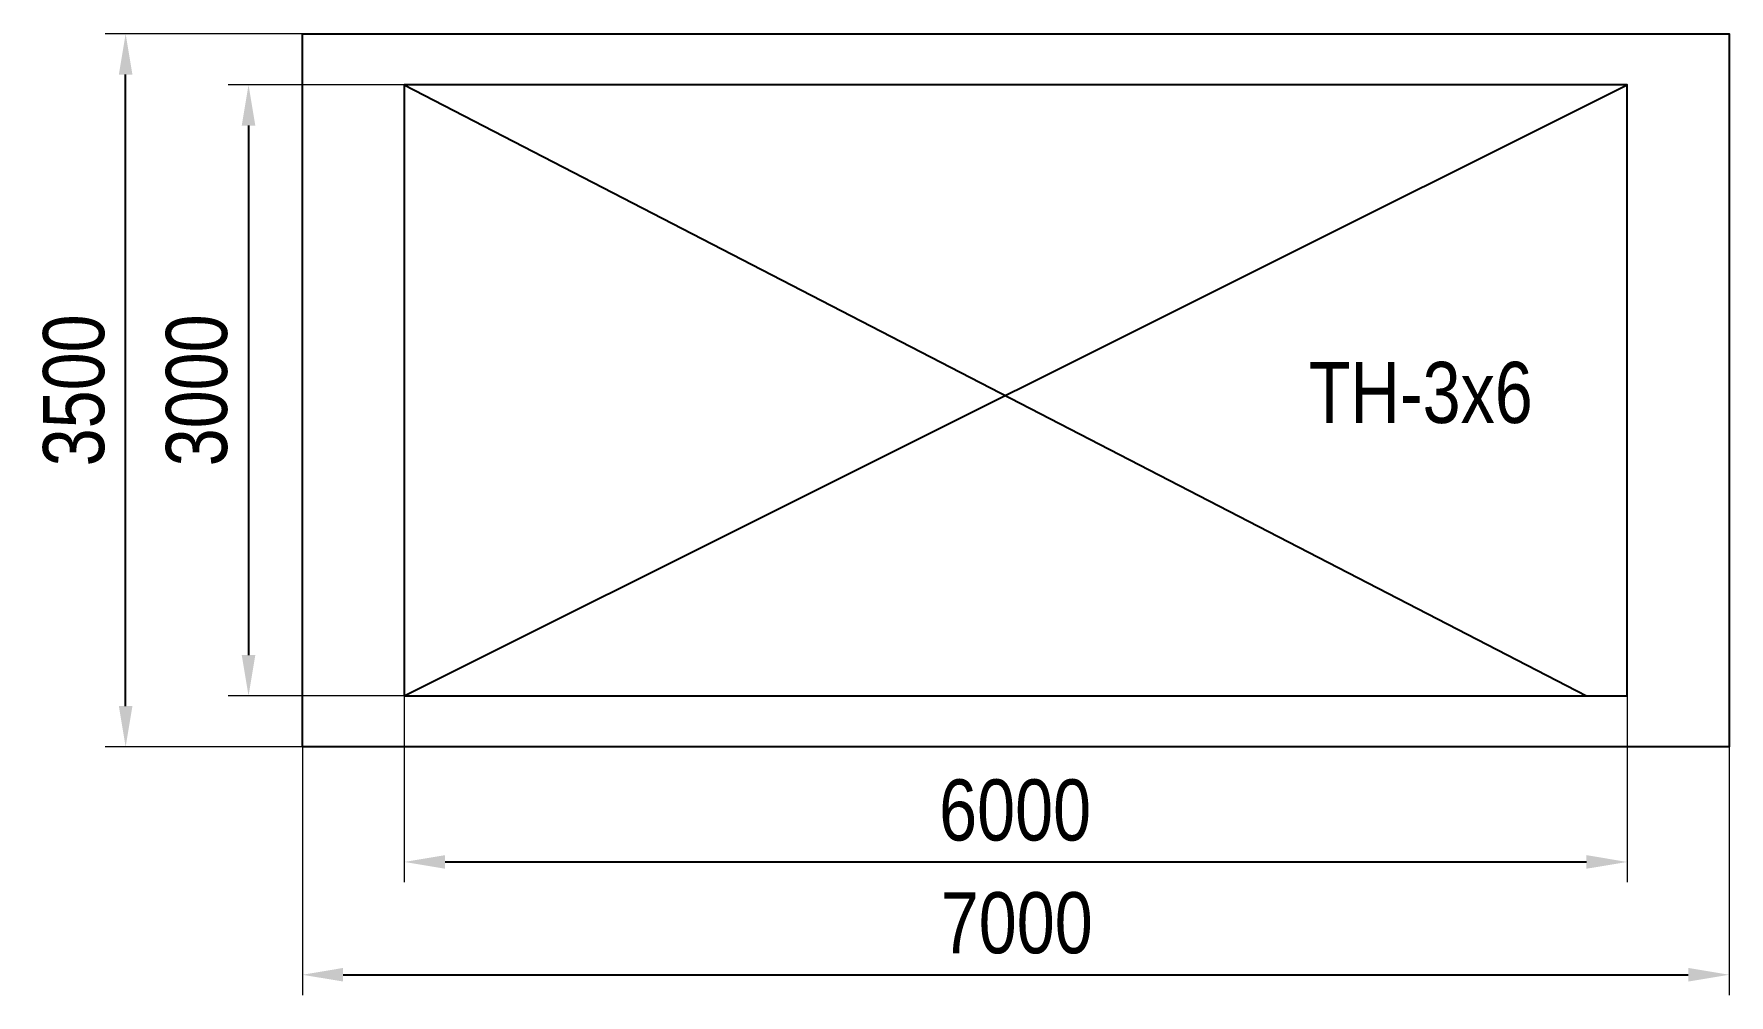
# Model space of a CAD drawing. Header units: millimetres. Extents: x -428 to 7889, y -60 to 4659.
import ezdxf

# ---------------------------------------------------------------- set-up
doc = ezdxf.new("R2010")
doc.units = ezdxf.units.MM
for name, color, linetype in [('DIKOM_АРТИКУЛ', 7, 'Continuous'), ('DIKOM_ОБЪЕКТ', 7, 'Continuous'), ('DIKOM_РАЗМЕР_ОБЪЕКТА', 7, 'Continuous')]:
    doc.layers.add(name, color=color, linetype=linetype)
doc.styles.add('style1', font='arial.ttf', dxfattribs={"width": 0.8})
doc.dimstyles.new('1-50', dxfattribs={"dimtxt": 300, "dimasz": 200, "dimexe": 100, "dimexo": 0, "dimgap": 100, "dimtad": 1, "dimdec": 0, "dimtxsty": 'style1', "dimcen": 0, "dimclrd": 7, "dimclre": 7, "dimadec": 1, "dimazin": 2, "dimtfac": 1, "dimtdec": 0, "dimtmove": 0, "dimatfit": 3, "dimfxl": 0, "dimlwd": 25, "dimlwe": 18, "dimarcsym": 0})

# ---------------------------------------------------------------- blocks, each defined once
blk = doc.blocks.new('*D40')
at = {"layer": 'Defpoints', "color": 0, "transparency": 16777216}
for p in [(7388.6, 4409.5), (624.6, 1409.5), (7188.6, 1409.5)]:
    blk.add_point(p, dxfattribs=at)
at = {"layer": 'DIKOM_РАЗМЕР_ОБЪЕКТА', "color": 7, "lineweight": 18, "transparency": 16777216}
for p, q in [((7388.6, 4409.5), (524.6, 4409.5)), ((7188.6, 1409.5), (524.6, 1409.5))]:
    blk.add_line(p, q, dxfattribs=at)
at = {"layer": 'DIKOM_РАЗМЕР_ОБЪЕКТА', "color": 7, "lineweight": 25, "transparency": 16777216}
blk.add_line((624.6, 4209.5), (624.6, 1609.5), dxfattribs=at)
at = {"layer": 'DIKOM_РАЗМЕР_ОБЪЕКТА', "color": 7, "transparency": 16777216}
for points in [[(591.2, 4209.5), (657.9, 4209.5), (624.6, 4409.5)], [(591.2, 1609.5), (657.9, 1609.5), (624.6, 1409.5)]]:
    blk.add_solid(points, dxfattribs=at)
at = {"layer": 'DIKOM_РАЗМЕР_ОБЪЕКТА', "color": 0, "transparency": 16777216, "insert": (371.3, 2909.5), "char_height": 300, "attachment_point": 5, "rotation": 90, "style": 'style1'}
blk.add_mtext('3000', dxfattribs=at)
blk = doc.blocks.new('*D41')
at = {"layer": 'Defpoints', "color": 0, "transparency": 16777216}
for p in [(1388.6, 1409.5), (7388.6, 1409.5), (7388.6, 594.2)]:
    blk.add_point(p, dxfattribs=at)
at = {"layer": 'DIKOM_РАЗМЕР_ОБЪЕКТА', "color": 7, "lineweight": 18, "transparency": 16777216}
for p, q in [((1388.6, 1409.5), (1388.6, 494.2)), ((7388.6, 1409.5), (7388.6, 494.2))]:
    blk.add_line(p, q, dxfattribs=at)
at = {"layer": 'DIKOM_РАЗМЕР_ОБЪЕКТА', "color": 7, "lineweight": 25, "transparency": 16777216}
blk.add_line((1588.6, 594.2), (7188.6, 594.2), dxfattribs=at)
at = {"layer": 'DIKOM_РАЗМЕР_ОБЪЕКТА', "color": 7, "transparency": 16777216}
for points in [[(1588.6, 627.6), (1588.6, 560.9), (1388.6, 594.2)], [(7188.6, 627.6), (7188.6, 560.9), (7388.6, 594.2)]]:
    blk.add_solid(points, dxfattribs=at)
at = {"layer": 'DIKOM_РАЗМЕР_ОБЪЕКТА', "color": 0, "transparency": 16777216, "insert": (4385.6, 847.4), "char_height": 300, "attachment_point": 5, "style": 'style1'}
blk.add_mtext('6000', dxfattribs=at)
blk = doc.blocks.new('*D42')
at = {"layer": 'Defpoints', "color": 0, "transparency": 16777216}
for p in [(21.7, 4659.5), (7888.6, 4659.5), (7888.6, 1159.5)]:
    blk.add_point(p, dxfattribs=at)
at = {"layer": 'DIKOM_РАЗМЕР_ОБЪЕКТА', "color": 7, "lineweight": 18, "transparency": 16777216}
for p, q in [((7888.6, 4659.5), (-78.3, 4659.5)), ((7888.6, 1159.5), (-78.3, 1159.5))]:
    blk.add_line(p, q, dxfattribs=at)
at = {"layer": 'DIKOM_РАЗМЕР_ОБЪЕКТА', "color": 7, "lineweight": 25, "transparency": 16777216}
blk.add_line((21.7, 1359.5), (21.7, 4459.5), dxfattribs=at)
at = {"layer": 'DIKOM_РАЗМЕР_ОБЪЕКТА', "color": 7, "transparency": 16777216}
for points in [[(-11.6, 4459.5), (55, 4459.5), (21.7, 4659.5)], [(-11.6, 1359.5), (55, 1359.5), (21.7, 1159.5)]]:
    blk.add_solid(points, dxfattribs=at)
at = {"layer": 'DIKOM_РАЗМЕР_ОБЪЕКТА', "color": 0, "transparency": 16777216, "insert": (-231.6, 2909.5), "char_height": 300, "attachment_point": 5, "rotation": 90, "style": 'style1'}
blk.add_mtext('3500', dxfattribs=at)
blk = doc.blocks.new('*D43')
at = {"layer": 'Defpoints', "color": 0, "transparency": 16777216}
for p in [(888.6, 1159.5), (7888.6, 1159.5), (7888.6, 40.4)]:
    blk.add_point(p, dxfattribs=at)
at = {"layer": 'DIKOM_РАЗМЕР_ОБЪЕКТА', "color": 7, "lineweight": 18, "transparency": 16777216}
for p, q in [((888.6, 1159.5), (888.6, -59.6)), ((7888.6, 1159.5), (7888.6, -59.6))]:
    blk.add_line(p, q, dxfattribs=at)
at = {"layer": 'DIKOM_РАЗМЕР_ОБЪЕКТА', "color": 7, "lineweight": 25, "transparency": 16777216}
blk.add_line((1088.6, 40.4), (7688.6, 40.4), dxfattribs=at)
at = {"layer": 'DIKOM_РАЗМЕР_ОБЪЕКТА', "color": 7, "transparency": 16777216}
for points in [[(1088.6, 73.8), (1088.6, 7.1), (888.6, 40.4)], [(7688.6, 73.8), (7688.6, 7.1), (7888.6, 40.4)]]:
    blk.add_solid(points, dxfattribs=at)
at = {"layer": 'DIKOM_РАЗМЕР_ОБЪЕКТА', "color": 0, "transparency": 16777216, "insert": (4393.6, 293.6), "char_height": 300, "attachment_point": 5, "style": 'style1'}
blk.add_mtext('7000', dxfattribs=at)

msp = doc.modelspace()

# ---------------------------------------------------------------- linework, layer by layer
at = {"layer": 'DIKOM_ОБЪЕКТ'}
for points in [[(888.6, 4659.5), (7888.6, 4659.5), (7888.6, 1159.5), (888.6, 1159.5)], [(1388.6, 1409.5), (7388.6, 1409.5), (7388.6, 4409.5), (1388.6, 4409.5)]]:
    msp.add_lwpolyline(points, close=True, dxfattribs=at)
for points in [[(1388.6, 1409.5), (7388.6, 4409.5)], [(1388.6, 4409.5), (7188.6, 1409.5)]]:
    msp.add_lwpolyline(points, dxfattribs=at)

# ---------------------------------------------------------------- texts
at = {"layer": 'DIKOM_АРТИКУЛ', "color": 7, "insert": (5826.4, 3049.2), "char_height": 300, "width": 5405.477, "attachment_point": 1, "style": 'style1'}
msp.add_mtext('ТН-3x6', dxfattribs=at)

# ---------------------------------------------------------------- dimensions: what is measured, and where the dimension line sits
at = {"layer": 'DIKOM_РАЗМЕР_ОБЪЕКТА'}
for base, p1, p2, picture, middle in [((21.7, 4659.5), (7888.6, 1159.5), (7888.6, 4659.5), '*D42', (21.7, 2909.5)), ((624.6, 1409.5), (7388.6, 4409.5), (7188.6, 1409.5), '*D40', (624.6, 2909.5))]:
    dim = msp.add_linear_dim(base=base, p1=p1, p2=p2, angle=90, dimstyle='1-50', dxfattribs=at)
    dim.commit()
    dim.dimension.update_dxf_attribs({"geometry": picture, "text_midpoint": middle, "dimtype": 160})
for base, p1, p2, picture, middle in [((7388.6, 594.2), (1388.6, 1409.5), (7388.6, 1409.5), '*D41', (4385.6, 594.2)), ((7888.6, 40.4), (888.6, 1159.5), (7888.6, 1159.5), '*D43', (4393.6, 40.4))]:
    dim = msp.add_linear_dim(base=base, p1=p1, p2=p2, dimstyle='1-50', dxfattribs=at)
    dim.commit()
    dim.dimension.update_dxf_attribs({"geometry": picture, "text_midpoint": middle, "dimtype": 160})

doc.saveas('drawing.dxf')
